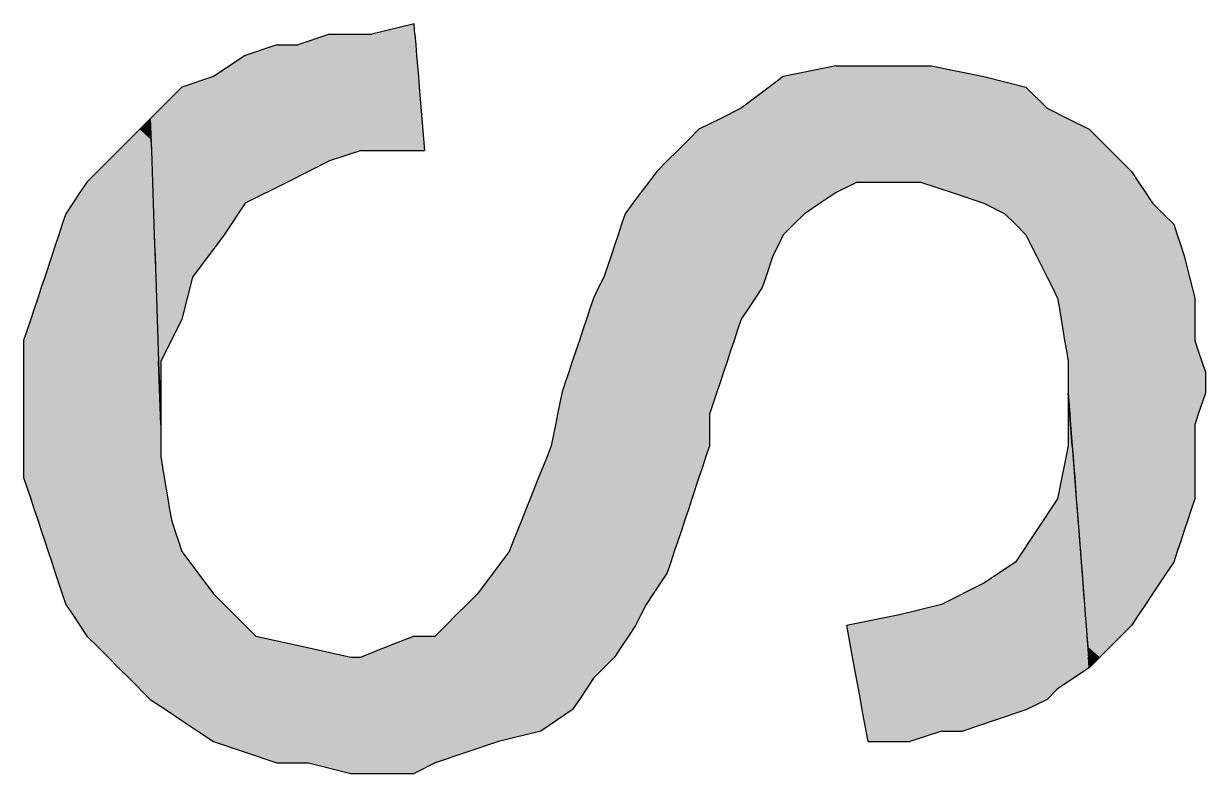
# Model space of a CAD drawing. Extents: x -1063 to 1100, y -467 to 441.
# Drawn here: x -1057.68 to -1039.02, y 428.93 to 440.76 of the extents above; entities that cross this region are included whole.
import ezdxf

# ---------------------------------------------------------------- set-up
doc = ezdxf.new("R2010")
doc.units = 0
doc.layers.add('H', color=7, linetype='CONTINUOUS')

# ---------------------------------------------------------------- blocks, each defined once
blk = doc.blocks.new('*U279')
at = {"layer": 'H', "color": 0, "linetype": 'CONTINUOUS'}
for p, q in [((-1051.517, 440.761), (-1052.184, 440.595)), ((-1051.504, 440.595), (-1051.517, 440.761)), ((-1052.851, 440.595), (-1053.351, 440.428)), ((-1052.851, 440.595), (-1052.184, 440.595)), ((-1051.504, 440.595), (-1051.49, 440.428)), ((-1053.684, 440.428), (-1054.184, 440.261)), ((-1053.684, 440.428), (-1053.351, 440.428)), ((-1051.49, 440.428), (-1051.476, 440.261)), ((-1054.184, 440.261), (-1054.684, 439.928)), ((-1051.476, 440.261), (-1051.448, 439.928)), ((-1054.684, 439.928), (-1055.184, 439.761)), ((-1051.448, 439.928), (-1051.434, 439.761)), ((-1055.184, 439.761), (-1055.684, 439.261)), ((-1051.434, 439.761), (-1051.392, 439.261)), ((-1055.684, 439.261), (-1055.667, 438.761)), ((-1051.392, 439.261), (-1051.351, 438.761)), ((-1055.667, 438.761), (-1055.661, 438.595)), ((-1052.351, 438.761), (-1052.851, 438.595)), ((-1052.351, 438.761), (-1052.017, 438.761)), ((-1052.017, 438.761), (-1051.351, 438.761)), ((-1055.661, 438.595), (-1055.65, 438.261)), ((-1052.851, 438.595), (-1053.517, 438.261)), ((-1055.65, 438.261), (-1055.638, 437.928)), ((-1053.517, 438.261), (-1054.184, 437.928)), ((-1055.638, 437.928), (-1055.621, 437.428)), ((-1054.184, 437.928), (-1054.517, 437.428)), ((-1055.621, 437.428), (-1055.598, 436.761)), ((-1054.517, 437.428), (-1055.017, 436.761)), ((-1055.598, 436.761), (-1055.575, 436.095)), ((-1055.017, 436.761), (-1055.184, 436.095)), ((-1055.575, 436.095), (-1055.552, 435.428)), ((-1055.184, 436.095), (-1055.517, 435.428)), ((-1055.517, 434.428), (-1055.552, 435.428)), ((-1055.517, 435.428), (-1055.517, 434.428))]:
    blk.add_line(p, q, dxfattribs=at)
for points in [[(-1051.517, 440.761), (-1052.184, 440.595), (-1051.504, 440.595)], [(-1052.851, 440.595), (-1053.351, 440.428), (-1051.49, 440.428)], [(-1052.851, 440.595), (-1052.851, 440.595), (-1052.184, 440.595)], [(-1053.684, 440.428), (-1054.184, 440.261), (-1051.476, 440.261)], [(-1053.684, 440.428), (-1053.684, 440.428), (-1053.351, 440.428)], [(-1054.184, 440.261), (-1054.684, 439.928), (-1051.448, 439.928)], [(-1054.684, 439.928), (-1055.184, 439.761), (-1051.434, 439.761)], [(-1055.184, 439.761), (-1055.684, 439.261), (-1051.392, 439.261)], [(-1055.684, 439.261), (-1055.667, 438.761), (-1051.351, 438.761)], [(-1055.667, 438.761), (-1055.661, 438.595), (-1052.851, 438.595)], [(-1052.351, 438.761), (-1052.351, 438.761), (-1052.017, 438.761)], [(-1052.017, 438.761), (-1052.017, 438.761), (-1051.351, 438.761)], [(-1055.661, 438.595), (-1055.65, 438.261), (-1053.517, 438.261)], [(-1055.65, 438.261), (-1055.638, 437.928), (-1054.184, 437.928)], [(-1055.638, 437.928), (-1055.621, 437.428), (-1054.517, 437.428)], [(-1055.621, 437.428), (-1055.598, 436.761), (-1055.017, 436.761)], [(-1055.598, 436.761), (-1055.575, 436.095), (-1055.184, 436.095)], [(-1055.575, 436.095), (-1055.552, 435.428), (-1055.517, 435.428)]]:
    blk.add_solid(points, dxfattribs=at)
at = {"layer": 'H', "color": 0, "linetype": 'CONTINUOUS', "extrusion": (0, 0, -1)}
for points in [[(1052.851, 440.595), (1051.504, 440.595), (1051.49, 440.428)], [(1053.684, 440.428), (1051.49, 440.428), (1051.476, 440.261)], [(1054.184, 440.261), (1051.476, 440.261), (1051.448, 439.928)], [(1054.684, 439.928), (1051.448, 439.928), (1051.434, 439.761)], [(1055.184, 439.761), (1051.434, 439.761), (1051.392, 439.261)], [(1055.684, 439.261), (1051.392, 439.261), (1051.351, 438.761)], [(1055.667, 438.761), (1052.351, 438.761), (1052.851, 438.595)], [(1055.661, 438.595), (1052.851, 438.595), (1053.517, 438.261)], [(1055.65, 438.261), (1053.517, 438.261), (1054.184, 437.928)], [(1055.638, 437.928), (1054.184, 437.928), (1054.517, 437.428)], [(1055.621, 437.428), (1054.517, 437.428), (1055.017, 436.761)], [(1055.598, 436.761), (1055.017, 436.761), (1055.184, 436.095)], [(1055.575, 436.095), (1055.184, 436.095), (1055.517, 435.428)], [(1055.552, 435.428), (1055.517, 435.428), (1055.517, 434.428)]]:
    blk.add_solid(points, dxfattribs=at)
blk = doc.blocks.new('*U280')
at = {"layer": 'H', "color": 0, "linetype": 'CONTINUOUS'}
for p, q in [((-1041.184, 434.928), (-1041.184, 434.095)), ((-1041.12, 434.095), (-1041.184, 434.928)), ((-1041.184, 434.095), (-1041.351, 433.261)), ((-1041.12, 434.095), (-1041.056, 433.261)), ((-1041.351, 433.261), (-1041.684, 432.761)), ((-1041.056, 433.261), (-1041.017, 432.761)), ((-1041.684, 432.761), (-1042.017, 432.261)), ((-1041.017, 432.761), (-1040.979, 432.261)), ((-1042.017, 432.261), (-1042.517, 431.928)), ((-1040.979, 432.261), (-1040.953, 431.928)), ((-1042.517, 431.928), (-1043.184, 431.595)), ((-1040.953, 431.928), (-1040.928, 431.595)), ((-1043.184, 431.595), (-1043.851, 431.428)), ((-1040.928, 431.595), (-1040.915, 431.428)), ((-1043.851, 431.428), (-1044.684, 431.261)), ((-1040.915, 431.428), (-1040.902, 431.261)), ((-1044.684, 431.261), (-1044.563, 430.595)), ((-1040.902, 431.261), (-1040.851, 430.595)), ((-1044.563, 430.595), (-1044.502, 430.261)), ((-1040.851, 430.595), (-1041.351, 430.261)), ((-1044.502, 430.261), (-1044.472, 430.095)), ((-1044.472, 430.095), (-1044.442, 429.928)), ((-1041.517, 430.095), (-1041.851, 429.928)), ((-1041.351, 430.261), (-1041.517, 430.095)), ((-1044.442, 429.928), (-1044.411, 429.761)), ((-1041.851, 429.928), (-1042.351, 429.761)), ((-1044.411, 429.761), (-1044.381, 429.595)), ((-1042.351, 429.761), (-1042.851, 429.595)), ((-1044.381, 429.595), (-1044.351, 429.428)), ((-1043.184, 429.595), (-1043.684, 429.428)), ((-1043.184, 429.595), (-1042.851, 429.595)), ((-1044.351, 429.428), (-1044.017, 429.428)), ((-1044.017, 429.428), (-1043.684, 429.428))]:
    blk.add_line(p, q, dxfattribs=at)
for points in [[(-1041.184, 434.928), (-1041.184, 434.095), (-1041.12, 434.095)], [(-1041.184, 434.095), (-1041.351, 433.261), (-1041.056, 433.261)], [(-1041.351, 433.261), (-1041.684, 432.761), (-1041.017, 432.761)], [(-1041.684, 432.761), (-1042.017, 432.261), (-1040.979, 432.261)], [(-1042.017, 432.261), (-1042.517, 431.928), (-1040.953, 431.928)], [(-1042.517, 431.928), (-1043.184, 431.595), (-1040.928, 431.595)], [(-1043.184, 431.595), (-1043.851, 431.428), (-1040.915, 431.428)], [(-1043.851, 431.428), (-1044.684, 431.261), (-1040.902, 431.261)], [(-1044.684, 431.261), (-1044.563, 430.595), (-1040.851, 430.595)], [(-1044.563, 430.595), (-1044.502, 430.261), (-1041.351, 430.261)], [(-1044.502, 430.261), (-1044.472, 430.095), (-1041.517, 430.095)], [(-1044.472, 430.095), (-1044.442, 429.928), (-1041.851, 429.928)], [(-1044.442, 429.928), (-1044.411, 429.761), (-1042.351, 429.761)], [(-1044.411, 429.761), (-1044.381, 429.595), (-1042.851, 429.595)], [(-1044.381, 429.595), (-1044.351, 429.428), (-1043.684, 429.428)], [(-1043.184, 429.595), (-1043.184, 429.595), (-1042.851, 429.595)], [(-1044.351, 429.428), (-1044.351, 429.428), (-1044.017, 429.428)], [(-1044.017, 429.428), (-1044.017, 429.428), (-1043.684, 429.428)]]:
    blk.add_solid(points, dxfattribs=at)
at = {"layer": 'H', "color": 0, "linetype": 'CONTINUOUS', "extrusion": (0, 0, -1)}
for points in [[(1041.184, 434.095), (1041.12, 434.095), (1041.056, 433.261)], [(1041.351, 433.261), (1041.056, 433.261), (1041.017, 432.761)], [(1041.684, 432.761), (1041.017, 432.761), (1040.979, 432.261)], [(1042.017, 432.261), (1040.979, 432.261), (1040.953, 431.928)], [(1042.517, 431.928), (1040.953, 431.928), (1040.928, 431.595)], [(1043.184, 431.595), (1040.928, 431.595), (1040.915, 431.428)], [(1043.851, 431.428), (1040.915, 431.428), (1040.902, 431.261)], [(1044.684, 431.261), (1040.902, 431.261), (1040.851, 430.595)], [(1044.563, 430.595), (1040.851, 430.595), (1041.351, 430.261)], [(1044.502, 430.261), (1041.351, 430.261), (1041.517, 430.095)], [(1044.472, 430.095), (1041.517, 430.095), (1041.851, 429.928)], [(1044.442, 429.928), (1041.851, 429.928), (1042.351, 429.761)], [(1044.411, 429.761), (1042.351, 429.761), (1042.851, 429.595)], [(1044.381, 429.595), (1043.184, 429.595), (1043.684, 429.428)]]:
    blk.add_solid(points, dxfattribs=at)
blk = doc.blocks.new('*U281')
at = {"layer": 'H', "color": 0, "linetype": 'CONTINUOUS'}
for p, q in [((-1044.851, 440.095), (-1045.684, 439.928)), ((-1044.851, 440.095), (-1044.184, 440.095)), ((-1044.184, 440.095), (-1043.351, 440.095)), ((-1043.351, 440.095), (-1042.517, 439.928)), ((-1045.684, 439.928), (-1045.906, 439.761)), ((-1042.517, 439.928), (-1041.851, 439.761)), ((-1045.906, 439.761), (-1046.351, 439.428)), ((-1041.851, 439.761), (-1041.517, 439.428)), ((-1046.351, 439.428), (-1046.684, 439.261)), ((-1041.517, 439.428), (-1041.184, 439.261)), ((-1055.684, 439.261), (-1055.851, 439.095)), ((-1055.678, 439.095), (-1055.684, 439.261)), ((-1046.684, 439.261), (-1047.017, 439.095)), ((-1041.184, 439.261), (-1040.851, 439.095)), ((-1055.851, 439.095), (-1056.017, 438.928)), ((-1055.678, 439.095), (-1055.673, 438.928)), ((-1047.017, 439.095), (-1047.184, 438.928)), ((-1040.851, 439.095), (-1040.684, 438.928)), ((-1056.017, 438.928), (-1056.184, 438.761)), ((-1055.673, 438.928), (-1055.667, 438.761)), ((-1047.184, 438.928), (-1047.351, 438.761)), ((-1040.684, 438.928), (-1040.517, 438.761)), ((-1056.184, 438.761), (-1056.351, 438.595)), ((-1055.667, 438.761), (-1055.661, 438.595)), ((-1047.351, 438.761), (-1047.517, 438.595)), ((-1040.517, 438.761), (-1040.351, 438.595)), ((-1056.351, 438.595), (-1056.517, 438.428)), ((-1055.661, 438.595), (-1055.655, 438.428)), ((-1047.517, 438.595), (-1047.684, 438.428)), ((-1040.351, 438.595), (-1040.184, 438.428)), ((-1056.517, 438.428), (-1056.684, 438.261)), ((-1055.655, 438.428), (-1055.65, 438.261)), ((-1047.684, 438.428), (-1047.809, 438.261)), ((-1040.184, 438.428), (-1040.073, 438.261)), ((-1056.684, 438.261), (-1056.795, 438.095)), ((-1055.65, 438.261), (-1055.644, 438.095)), ((-1047.809, 438.261), (-1047.934, 438.095)), ((-1044.517, 438.261), (-1044.851, 438.095)), ((-1044.517, 438.261), (-1044.017, 438.261)), ((-1044.017, 438.261), (-1043.517, 438.261)), ((-1043.517, 438.261), (-1043.017, 438.095)), ((-1040.073, 438.261), (-1039.962, 438.095)), ((-1056.906, 437.928), (-1057.017, 437.761)), ((-1056.795, 438.095), (-1056.906, 437.928)), ((-1055.644, 438.095), (-1055.638, 437.928)), ((-1055.638, 437.928), (-1055.632, 437.761)), ((-1048.059, 437.928), (-1048.184, 437.761)), ((-1047.934, 438.095), (-1048.059, 437.928)), ((-1045.101, 437.928), (-1045.351, 437.761)), ((-1044.851, 438.095), (-1045.101, 437.928)), ((-1043.017, 438.095), (-1042.517, 437.928)), ((-1042.517, 437.928), (-1042.184, 437.761)), ((-1039.962, 438.095), (-1039.851, 437.928)), ((-1039.851, 437.928), (-1039.684, 437.761)), ((-1057.017, 437.761), (-1057.073, 437.595)), ((-1055.632, 437.761), (-1055.627, 437.595)), ((-1048.184, 437.761), (-1048.24, 437.595)), ((-1045.351, 437.761), (-1045.517, 437.595)), ((-1042.184, 437.761), (-1042.017, 437.595)), ((-1039.684, 437.761), (-1039.517, 437.595)), ((-1057.073, 437.595), (-1057.129, 437.428)), ((-1055.627, 437.595), (-1055.621, 437.428)), ((-1048.24, 437.595), (-1048.295, 437.428)), ((-1045.517, 437.595), (-1045.684, 437.428)), ((-1042.017, 437.595), (-1041.851, 437.428)), ((-1039.517, 437.595), (-1039.462, 437.428)), ((-1057.129, 437.428), (-1057.184, 437.261)), ((-1055.621, 437.428), (-1055.615, 437.261)), ((-1048.295, 437.428), (-1048.351, 437.261)), ((-1045.684, 437.428), (-1045.767, 437.261)), ((-1041.851, 437.428), (-1041.767, 437.261)), ((-1039.462, 437.428), (-1039.406, 437.261)), ((-1057.184, 437.261), (-1057.24, 437.095)), ((-1055.615, 437.261), (-1055.609, 437.095)), ((-1048.351, 437.261), (-1048.406, 437.095)), ((-1045.767, 437.261), (-1045.851, 437.095)), ((-1041.767, 437.261), (-1041.684, 437.095)), ((-1039.406, 437.261), (-1039.351, 437.095)), ((-1057.24, 437.095), (-1057.351, 436.761)), ((-1055.609, 437.095), (-1055.598, 436.761)), ((-1048.406, 437.095), (-1048.517, 436.761)), ((-1045.851, 437.095), (-1045.962, 436.761)), ((-1041.684, 437.095), (-1041.517, 436.761)), ((-1039.351, 437.095), (-1039.267, 436.761)), ((-1057.351, 436.761), (-1057.406, 436.595)), ((-1055.598, 436.761), (-1055.592, 436.595)), ((-1048.517, 436.761), (-1048.601, 436.595)), ((-1045.962, 436.761), (-1046.017, 436.595)), ((-1041.517, 436.761), (-1041.434, 436.595)), ((-1039.267, 436.761), (-1039.226, 436.595)), ((-1057.462, 436.428), (-1057.517, 436.261)), ((-1057.406, 436.595), (-1057.462, 436.428)), ((-1055.592, 436.595), (-1055.586, 436.428)), ((-1055.586, 436.428), (-1055.581, 436.261)), ((-1048.684, 436.428), (-1048.74, 436.261)), ((-1048.601, 436.595), (-1048.684, 436.428)), ((-1046.129, 436.428), (-1046.24, 436.261)), ((-1046.017, 436.595), (-1046.129, 436.428)), ((-1041.434, 436.595), (-1041.351, 436.428)), ((-1041.351, 436.428), (-1041.323, 436.261)), ((-1039.226, 436.595), (-1039.184, 436.428)), ((-1039.184, 436.428), (-1039.184, 436.261)), ((-1057.517, 436.261), (-1057.573, 436.095)), ((-1055.581, 436.261), (-1055.575, 436.095)), ((-1048.74, 436.261), (-1048.795, 436.095)), ((-1046.24, 436.261), (-1046.351, 436.095)), ((-1041.323, 436.261), (-1041.295, 436.095)), ((-1039.184, 436.261), (-1039.184, 436.095)), ((-1057.573, 436.095), (-1057.629, 435.928)), ((-1055.575, 436.095), (-1055.569, 435.928)), ((-1048.795, 436.095), (-1048.851, 435.928)), ((-1046.351, 436.095), (-1046.406, 435.928)), ((-1041.295, 436.095), (-1041.267, 435.928)), ((-1039.184, 436.095), (-1039.184, 435.928)), ((-1057.629, 435.928), (-1057.684, 435.761)), ((-1055.569, 435.928), (-1055.563, 435.761)), ((-1048.851, 435.928), (-1048.906, 435.761)), ((-1046.406, 435.928), (-1046.462, 435.761)), ((-1041.267, 435.928), (-1041.24, 435.761)), ((-1039.184, 435.928), (-1039.184, 435.761)), ((-1057.684, 435.761), (-1057.684, 435.595)), ((-1055.563, 435.761), (-1055.558, 435.595)), ((-1048.906, 435.761), (-1048.962, 435.595)), ((-1046.462, 435.761), (-1046.517, 435.595)), ((-1041.24, 435.761), (-1041.212, 435.595)), ((-1039.184, 435.761), (-1039.129, 435.595)), ((-1057.684, 435.595), (-1057.684, 435.428)), ((-1055.558, 435.595), (-1055.552, 435.428)), ((-1048.962, 435.595), (-1049.017, 435.428)), ((-1046.517, 435.595), (-1046.573, 435.428)), ((-1041.212, 435.595), (-1041.184, 435.428)), ((-1039.129, 435.595), (-1039.073, 435.428)), ((-1057.684, 435.428), (-1057.684, 435.261)), ((-1055.552, 435.428), (-1055.546, 435.261)), ((-1049.017, 435.428), (-1049.073, 435.261)), ((-1046.573, 435.428), (-1046.629, 435.261)), ((-1041.184, 435.428), (-1041.184, 435.261)), ((-1039.073, 435.428), (-1039.017, 435.261)), ((-1057.684, 435.261), (-1057.684, 435.095)), ((-1055.546, 435.261), (-1055.54, 435.095)), ((-1049.073, 435.261), (-1049.129, 435.095)), ((-1046.629, 435.261), (-1046.684, 435.095)), ((-1041.184, 435.261), (-1041.184, 435.095)), ((-1039.017, 435.261), (-1039.017, 435.095)), ((-1057.684, 435.095), (-1057.684, 434.928)), ((-1055.54, 435.095), (-1055.535, 434.928)), ((-1049.129, 435.095), (-1049.184, 434.928)), ((-1046.684, 435.095), (-1046.74, 434.928)), ((-1041.184, 435.095), (-1041.184, 434.928)), ((-1039.017, 435.095), (-1039.017, 434.928)), ((-1057.684, 434.928), (-1057.684, 434.595)), ((-1055.535, 434.928), (-1055.523, 434.595)), ((-1049.184, 434.928), (-1049.251, 434.595)), ((-1046.74, 434.928), (-1046.851, 434.595)), ((-1041.184, 434.928), (-1041.159, 434.595)), ((-1039.017, 434.928), (-1039.129, 434.595)), ((-1057.684, 434.595), (-1057.684, 434.428)), ((-1055.523, 434.595), (-1055.517, 434.428)), ((-1049.251, 434.595), (-1049.284, 434.428)), ((-1046.851, 434.595), (-1046.851, 434.428)), ((-1041.159, 434.595), (-1041.146, 434.428)), ((-1039.129, 434.595), (-1039.184, 434.428)), ((-1057.684, 434.428), (-1057.684, 434.095)), ((-1055.517, 434.428), (-1055.517, 434.095)), ((-1049.284, 434.428), (-1049.351, 434.095)), ((-1046.851, 434.428), (-1046.851, 434.095)), ((-1041.146, 434.428), (-1041.12, 434.095)), ((-1039.184, 434.428), (-1039.184, 434.095)), ((-1057.684, 434.095), (-1057.684, 433.928)), ((-1055.517, 434.095), (-1055.517, 433.928)), ((-1049.351, 434.095), (-1049.417, 433.928)), ((-1046.851, 434.095), (-1046.906, 433.928)), ((-1041.12, 434.095), (-1041.107, 433.928)), ((-1039.184, 434.095), (-1039.184, 433.928)), ((-1057.684, 433.928), (-1057.684, 433.761)), ((-1055.517, 433.928), (-1055.49, 433.761)), ((-1049.417, 433.928), (-1049.484, 433.761)), ((-1046.906, 433.928), (-1046.962, 433.761)), ((-1041.107, 433.928), (-1041.094, 433.761)), ((-1039.184, 433.928), (-1039.184, 433.761)), ((-1057.684, 433.761), (-1057.684, 433.595)), ((-1055.49, 433.761), (-1055.462, 433.595)), ((-1049.484, 433.761), (-1049.551, 433.595)), ((-1046.962, 433.761), (-1047.017, 433.595)), ((-1041.094, 433.761), (-1041.082, 433.595)), ((-1039.184, 433.761), (-1039.184, 433.595)), ((-1057.684, 433.595), (-1057.573, 433.261)), ((-1055.462, 433.595), (-1055.406, 433.261)), ((-1049.551, 433.595), (-1049.684, 433.261)), ((-1047.017, 433.595), (-1047.129, 433.261)), ((-1041.082, 433.595), (-1041.056, 433.261)), ((-1039.184, 433.595), (-1039.184, 433.261)), ((-1057.573, 433.261), (-1057.517, 433.095)), ((-1055.406, 433.261), (-1055.379, 433.095)), ((-1049.684, 433.261), (-1049.751, 433.095)), ((-1047.129, 433.261), (-1047.184, 433.095)), ((-1041.056, 433.261), (-1041.043, 433.095)), ((-1039.184, 433.261), (-1039.24, 433.095)), ((-1057.517, 433.095), (-1057.462, 432.928)), ((-1055.379, 433.095), (-1055.351, 432.928)), ((-1049.751, 433.095), (-1049.817, 432.928)), ((-1047.184, 433.095), (-1047.24, 432.928)), ((-1041.043, 433.095), (-1041.03, 432.928)), ((-1039.24, 433.095), (-1039.295, 432.928)), ((-1057.462, 432.928), (-1057.406, 432.761)), ((-1055.351, 432.928), (-1055.295, 432.761)), ((-1049.817, 432.928), (-1049.884, 432.761)), ((-1047.24, 432.928), (-1047.295, 432.761)), ((-1041.03, 432.928), (-1041.017, 432.761)), ((-1039.295, 432.928), (-1039.351, 432.761)), ((-1057.406, 432.761), (-1057.351, 432.595)), ((-1055.295, 432.761), (-1055.24, 432.595)), ((-1049.884, 432.761), (-1049.951, 432.595)), ((-1047.295, 432.761), (-1047.351, 432.595)), ((-1041.017, 432.761), (-1041.005, 432.595)), ((-1039.351, 432.761), (-1039.406, 432.595)), ((-1057.351, 432.595), (-1057.295, 432.428)), ((-1055.24, 432.595), (-1055.184, 432.428)), ((-1049.951, 432.595), (-1050.017, 432.428)), ((-1047.351, 432.595), (-1047.406, 432.428)), ((-1041.005, 432.595), (-1040.992, 432.428)), ((-1039.406, 432.595), (-1039.462, 432.428)), ((-1057.295, 432.428), (-1057.24, 432.261)), ((-1055.184, 432.428), (-1055.059, 432.261)), ((-1050.017, 432.428), (-1050.142, 432.261)), ((-1047.406, 432.428), (-1047.462, 432.261)), ((-1040.992, 432.428), (-1040.979, 432.261)), ((-1039.462, 432.428), (-1039.517, 432.261)), ((-1057.24, 432.261), (-1057.184, 432.095)), ((-1055.059, 432.261), (-1054.934, 432.095)), ((-1050.142, 432.261), (-1050.267, 432.095)), ((-1047.462, 432.261), (-1047.517, 432.095)), ((-1040.979, 432.261), (-1040.966, 432.095)), ((-1039.517, 432.261), (-1039.629, 432.095)), ((-1057.184, 432.095), (-1057.073, 431.761)), ((-1054.934, 432.095), (-1054.684, 431.761)), ((-1050.267, 432.095), (-1050.517, 431.761)), ((-1047.517, 432.095), (-1047.74, 431.761)), ((-1040.966, 432.095), (-1040.941, 431.761)), ((-1039.629, 432.095), (-1039.851, 431.761)), ((-1057.073, 431.761), (-1057.017, 431.595)), ((-1054.684, 431.761), (-1054.517, 431.595)), ((-1050.517, 431.761), (-1050.684, 431.595)), ((-1047.74, 431.761), (-1047.851, 431.595)), ((-1040.941, 431.761), (-1040.928, 431.595)), ((-1039.851, 431.761), (-1039.962, 431.595)), ((-1057.017, 431.595), (-1056.906, 431.428)), ((-1054.517, 431.595), (-1054.351, 431.428)), ((-1050.684, 431.595), (-1050.851, 431.428)), ((-1047.851, 431.595), (-1047.934, 431.428)), ((-1040.928, 431.595), (-1040.915, 431.428)), ((-1039.962, 431.595), (-1040.073, 431.428)), ((-1056.906, 431.428), (-1056.795, 431.261)), ((-1054.351, 431.428), (-1054.184, 431.261)), ((-1050.851, 431.428), (-1051.017, 431.261)), ((-1047.934, 431.428), (-1048.017, 431.261)), ((-1040.915, 431.428), (-1040.902, 431.261)), ((-1040.073, 431.428), (-1040.184, 431.261)), ((-1056.795, 431.261), (-1056.684, 431.095)), ((-1054.184, 431.261), (-1054.017, 431.095)), ((-1051.017, 431.261), (-1051.184, 431.095)), ((-1048.017, 431.261), (-1048.129, 431.095)), ((-1040.902, 431.261), (-1040.889, 431.095)), ((-1040.184, 431.261), (-1040.351, 431.095)), ((-1056.684, 431.095), (-1056.517, 430.928)), ((-1054.017, 431.095), (-1053.267, 430.928)), ((-1051.517, 431.095), (-1051.934, 430.928)), ((-1051.517, 431.095), (-1051.184, 431.095)), ((-1048.129, 431.095), (-1048.24, 430.928)), ((-1040.889, 431.095), (-1040.876, 430.928)), ((-1040.351, 431.095), (-1040.517, 430.928)), ((-1056.517, 430.928), (-1056.351, 430.761)), ((-1053.267, 430.928), (-1052.517, 430.761)), ((-1051.934, 430.928), (-1052.351, 430.761)), ((-1048.24, 430.928), (-1048.351, 430.761)), ((-1040.876, 430.928), (-1040.864, 430.761)), ((-1040.517, 430.928), (-1040.684, 430.761)), ((-1056.351, 430.761), (-1056.184, 430.595)), ((-1052.517, 430.761), (-1052.351, 430.761)), ((-1048.351, 430.761), (-1048.517, 430.595)), ((-1040.851, 430.595), (-1040.864, 430.761)), ((-1040.684, 430.761), (-1040.851, 430.595)), ((-1056.184, 430.595), (-1056.017, 430.428)), ((-1048.517, 430.595), (-1048.684, 430.428)), ((-1056.017, 430.428), (-1055.684, 430.095)), ((-1048.684, 430.428), (-1048.906, 430.095)), ((-1055.684, 430.095), (-1055.434, 429.928)), ((-1048.906, 430.095), (-1049.017, 429.928)), ((-1055.434, 429.928), (-1055.184, 429.761)), ((-1049.017, 429.928), (-1049.267, 429.761)), ((-1055.184, 429.761), (-1054.934, 429.595)), ((-1049.267, 429.761), (-1049.517, 429.595)), ((-1054.934, 429.595), (-1054.684, 429.428)), ((-1049.517, 429.595), (-1050.184, 429.428)), ((-1054.684, 429.428), (-1054.184, 429.261)), ((-1050.184, 429.428), (-1050.684, 429.261)), ((-1054.184, 429.261), (-1053.684, 429.095)), ((-1050.684, 429.261), (-1051.184, 429.095)), ((-1053.684, 429.095), (-1053.184, 429.095)), ((-1053.184, 429.095), (-1052.517, 428.928)), ((-1051.184, 429.095), (-1051.517, 428.928)), ((-1052.517, 428.928), (-1052.017, 428.928)), ((-1052.017, 428.928), (-1051.517, 428.928))]:
    blk.add_line(p, q, dxfattribs=at)
for points in [[(-1044.851, 440.095), (-1045.684, 439.928), (-1042.517, 439.928)], [(-1044.851, 440.095), (-1044.851, 440.095), (-1044.184, 440.095)], [(-1044.184, 440.095), (-1044.184, 440.095), (-1043.351, 440.095)], [(-1045.684, 439.928), (-1045.906, 439.761), (-1041.851, 439.761)], [(-1045.906, 439.761), (-1046.351, 439.428), (-1041.517, 439.428)], [(-1046.351, 439.428), (-1046.684, 439.261), (-1041.184, 439.261)], [(-1055.684, 439.261), (-1055.851, 439.095), (-1055.678, 439.095)], [(-1046.684, 439.261), (-1047.017, 439.095), (-1040.851, 439.095)], [(-1055.851, 439.095), (-1056.017, 438.928), (-1055.673, 438.928)], [(-1047.017, 439.095), (-1047.184, 438.928), (-1040.684, 438.928)], [(-1056.017, 438.928), (-1056.184, 438.761), (-1055.667, 438.761)], [(-1047.184, 438.928), (-1047.351, 438.761), (-1040.517, 438.761)], [(-1056.184, 438.761), (-1056.351, 438.595), (-1055.661, 438.595)], [(-1047.351, 438.761), (-1047.517, 438.595), (-1040.351, 438.595)], [(-1056.351, 438.595), (-1056.517, 438.428), (-1055.655, 438.428)], [(-1047.517, 438.595), (-1047.684, 438.428), (-1040.184, 438.428)], [(-1056.517, 438.428), (-1056.684, 438.261), (-1055.65, 438.261)], [(-1047.684, 438.428), (-1047.809, 438.261), (-1040.073, 438.261)], [(-1056.684, 438.261), (-1056.795, 438.095), (-1055.644, 438.095)], [(-1047.809, 438.261), (-1047.934, 438.095), (-1044.851, 438.095)], [(-1044.517, 438.261), (-1044.517, 438.261), (-1044.017, 438.261)], [(-1044.017, 438.261), (-1044.017, 438.261), (-1043.517, 438.261)], [(-1043.517, 438.261), (-1043.017, 438.095), (-1039.962, 438.095)], [(-1056.906, 437.928), (-1057.017, 437.761), (-1055.632, 437.761)], [(-1056.795, 438.095), (-1056.906, 437.928), (-1055.638, 437.928)], [(-1048.059, 437.928), (-1048.184, 437.761), (-1045.351, 437.761)], [(-1047.934, 438.095), (-1048.059, 437.928), (-1045.101, 437.928)], [(-1043.017, 438.095), (-1042.517, 437.928), (-1039.851, 437.928)], [(-1042.517, 437.928), (-1042.184, 437.761), (-1039.684, 437.761)], [(-1057.017, 437.761), (-1057.073, 437.595), (-1055.627, 437.595)], [(-1048.184, 437.761), (-1048.24, 437.595), (-1045.517, 437.595)], [(-1042.184, 437.761), (-1042.017, 437.595), (-1039.517, 437.595)], [(-1057.073, 437.595), (-1057.129, 437.428), (-1055.621, 437.428)], [(-1048.24, 437.595), (-1048.295, 437.428), (-1045.684, 437.428)], [(-1042.017, 437.595), (-1041.851, 437.428), (-1039.462, 437.428)], [(-1057.129, 437.428), (-1057.184, 437.261), (-1055.615, 437.261)], [(-1048.295, 437.428), (-1048.351, 437.261), (-1045.767, 437.261)], [(-1041.851, 437.428), (-1041.767, 437.261), (-1039.406, 437.261)], [(-1057.184, 437.261), (-1057.24, 437.095), (-1055.609, 437.095)], [(-1048.351, 437.261), (-1048.406, 437.095), (-1045.851, 437.095)], [(-1041.767, 437.261), (-1041.684, 437.095), (-1039.351, 437.095)], [(-1057.24, 437.095), (-1057.351, 436.761), (-1055.598, 436.761)], [(-1048.406, 437.095), (-1048.517, 436.761), (-1045.962, 436.761)], [(-1041.684, 437.095), (-1041.517, 436.761), (-1039.267, 436.761)], [(-1057.351, 436.761), (-1057.406, 436.595), (-1055.592, 436.595)], [(-1048.517, 436.761), (-1048.601, 436.595), (-1046.017, 436.595)], [(-1041.517, 436.761), (-1041.434, 436.595), (-1039.226, 436.595)], [(-1057.462, 436.428), (-1057.517, 436.261), (-1055.581, 436.261)], [(-1057.406, 436.595), (-1057.462, 436.428), (-1055.586, 436.428)], [(-1048.684, 436.428), (-1048.74, 436.261), (-1046.24, 436.261)], [(-1048.601, 436.595), (-1048.684, 436.428), (-1046.129, 436.428)], [(-1041.434, 436.595), (-1041.351, 436.428), (-1039.184, 436.428)], [(-1041.351, 436.428), (-1041.323, 436.261), (-1039.184, 436.261)], [(-1057.517, 436.261), (-1057.573, 436.095), (-1055.575, 436.095)], [(-1048.74, 436.261), (-1048.795, 436.095), (-1046.351, 436.095)], [(-1041.323, 436.261), (-1041.295, 436.095), (-1039.184, 436.095)], [(-1057.573, 436.095), (-1057.629, 435.928), (-1055.569, 435.928)], [(-1048.795, 436.095), (-1048.851, 435.928), (-1046.406, 435.928)], [(-1041.295, 436.095), (-1041.267, 435.928), (-1039.184, 435.928)], [(-1057.629, 435.928), (-1057.684, 435.761), (-1055.563, 435.761)], [(-1048.851, 435.928), (-1048.906, 435.761), (-1046.462, 435.761)], [(-1041.267, 435.928), (-1041.24, 435.761), (-1039.184, 435.761)], [(-1057.684, 435.761), (-1057.684, 435.595), (-1055.558, 435.595)], [(-1048.906, 435.761), (-1048.962, 435.595), (-1046.517, 435.595)], [(-1041.24, 435.761), (-1041.212, 435.595), (-1039.129, 435.595)], [(-1057.684, 435.595), (-1057.684, 435.428), (-1055.552, 435.428)], [(-1048.962, 435.595), (-1049.017, 435.428), (-1046.573, 435.428)], [(-1041.212, 435.595), (-1041.184, 435.428), (-1039.073, 435.428)], [(-1057.684, 435.428), (-1057.684, 435.261), (-1055.546, 435.261)], [(-1049.017, 435.428), (-1049.073, 435.261), (-1046.629, 435.261)], [(-1041.184, 435.428), (-1041.184, 435.261), (-1039.017, 435.261)], [(-1057.684, 435.261), (-1057.684, 435.095), (-1055.54, 435.095)], [(-1049.073, 435.261), (-1049.129, 435.095), (-1046.684, 435.095)], [(-1041.184, 435.261), (-1041.184, 435.095), (-1039.017, 435.095)], [(-1057.684, 435.095), (-1057.684, 434.928), (-1055.535, 434.928)], [(-1049.129, 435.095), (-1049.184, 434.928), (-1046.74, 434.928)], [(-1041.184, 435.095), (-1041.184, 434.928), (-1039.017, 434.928)], [(-1057.684, 434.928), (-1057.684, 434.595), (-1055.523, 434.595)], [(-1049.184, 434.928), (-1049.251, 434.595), (-1046.851, 434.595)], [(-1041.184, 434.928), (-1041.159, 434.595), (-1039.129, 434.595)], [(-1057.684, 434.595), (-1057.684, 434.428), (-1055.517, 434.428)], [(-1049.251, 434.595), (-1049.284, 434.428), (-1046.851, 434.428)], [(-1041.159, 434.595), (-1041.146, 434.428), (-1039.184, 434.428)], [(-1057.684, 434.428), (-1057.684, 434.095), (-1055.517, 434.095)], [(-1049.284, 434.428), (-1049.351, 434.095), (-1046.851, 434.095)], [(-1041.146, 434.428), (-1041.12, 434.095), (-1039.184, 434.095)], [(-1057.684, 434.095), (-1057.684, 433.928), (-1055.517, 433.928)], [(-1049.351, 434.095), (-1049.417, 433.928), (-1046.906, 433.928)], [(-1041.12, 434.095), (-1041.107, 433.928), (-1039.184, 433.928)], [(-1057.684, 433.928), (-1057.684, 433.761), (-1055.49, 433.761)], [(-1049.417, 433.928), (-1049.484, 433.761), (-1046.962, 433.761)], [(-1041.107, 433.928), (-1041.094, 433.761), (-1039.184, 433.761)], [(-1057.684, 433.761), (-1057.684, 433.595), (-1055.462, 433.595)], [(-1049.484, 433.761), (-1049.551, 433.595), (-1047.017, 433.595)], [(-1041.094, 433.761), (-1041.082, 433.595), (-1039.184, 433.595)], [(-1057.684, 433.595), (-1057.573, 433.261), (-1055.406, 433.261)], [(-1049.551, 433.595), (-1049.684, 433.261), (-1047.129, 433.261)], [(-1041.082, 433.595), (-1041.056, 433.261), (-1039.184, 433.261)], [(-1057.573, 433.261), (-1057.517, 433.095), (-1055.379, 433.095)], [(-1049.684, 433.261), (-1049.751, 433.095), (-1047.184, 433.095)], [(-1041.056, 433.261), (-1041.043, 433.095), (-1039.24, 433.095)], [(-1057.517, 433.095), (-1057.462, 432.928), (-1055.351, 432.928)], [(-1049.751, 433.095), (-1049.817, 432.928), (-1047.24, 432.928)], [(-1041.043, 433.095), (-1041.03, 432.928), (-1039.295, 432.928)], [(-1057.462, 432.928), (-1057.406, 432.761), (-1055.295, 432.761)], [(-1049.817, 432.928), (-1049.884, 432.761), (-1047.295, 432.761)], [(-1041.03, 432.928), (-1041.017, 432.761), (-1039.351, 432.761)], [(-1057.406, 432.761), (-1057.351, 432.595), (-1055.24, 432.595)], [(-1049.884, 432.761), (-1049.951, 432.595), (-1047.351, 432.595)], [(-1041.017, 432.761), (-1041.005, 432.595), (-1039.406, 432.595)], [(-1057.351, 432.595), (-1057.295, 432.428), (-1055.184, 432.428)], [(-1049.951, 432.595), (-1050.017, 432.428), (-1047.406, 432.428)], [(-1041.005, 432.595), (-1040.992, 432.428), (-1039.462, 432.428)], [(-1057.295, 432.428), (-1057.24, 432.261), (-1055.059, 432.261)], [(-1050.017, 432.428), (-1050.142, 432.261), (-1047.462, 432.261)], [(-1040.992, 432.428), (-1040.979, 432.261), (-1039.517, 432.261)], [(-1057.24, 432.261), (-1057.184, 432.095), (-1054.934, 432.095)], [(-1050.142, 432.261), (-1050.267, 432.095), (-1047.517, 432.095)], [(-1040.979, 432.261), (-1040.966, 432.095), (-1039.629, 432.095)], [(-1057.184, 432.095), (-1057.073, 431.761), (-1054.684, 431.761)], [(-1050.267, 432.095), (-1050.517, 431.761), (-1047.74, 431.761)], [(-1040.966, 432.095), (-1040.941, 431.761), (-1039.851, 431.761)], [(-1057.073, 431.761), (-1057.017, 431.595), (-1054.517, 431.595)], [(-1050.517, 431.761), (-1050.684, 431.595), (-1047.851, 431.595)], [(-1040.941, 431.761), (-1040.928, 431.595), (-1039.962, 431.595)], [(-1057.017, 431.595), (-1056.906, 431.428), (-1054.351, 431.428)], [(-1050.684, 431.595), (-1050.851, 431.428), (-1047.934, 431.428)], [(-1040.928, 431.595), (-1040.915, 431.428), (-1040.073, 431.428)], [(-1056.906, 431.428), (-1056.795, 431.261), (-1054.184, 431.261)], [(-1050.851, 431.428), (-1051.017, 431.261), (-1048.017, 431.261)], [(-1040.915, 431.428), (-1040.902, 431.261), (-1040.184, 431.261)], [(-1056.795, 431.261), (-1056.684, 431.095), (-1054.017, 431.095)], [(-1051.017, 431.261), (-1051.184, 431.095), (-1048.129, 431.095)], [(-1040.902, 431.261), (-1040.889, 431.095), (-1040.351, 431.095)], [(-1056.684, 431.095), (-1056.517, 430.928), (-1053.267, 430.928)], [(-1051.517, 431.095), (-1051.934, 430.928), (-1048.24, 430.928)], [(-1051.517, 431.095), (-1051.517, 431.095), (-1051.184, 431.095)], [(-1040.889, 431.095), (-1040.876, 430.928), (-1040.517, 430.928)], [(-1056.517, 430.928), (-1056.351, 430.761), (-1052.517, 430.761)], [(-1051.934, 430.928), (-1052.351, 430.761), (-1048.351, 430.761)], [(-1040.876, 430.928), (-1040.864, 430.761), (-1040.684, 430.761)], [(-1056.351, 430.761), (-1056.184, 430.595), (-1048.517, 430.595)], [(-1052.517, 430.761), (-1052.517, 430.761), (-1052.351, 430.761)], [(-1056.184, 430.595), (-1056.017, 430.428), (-1048.684, 430.428)], [(-1056.017, 430.428), (-1055.684, 430.095), (-1048.906, 430.095)], [(-1055.684, 430.095), (-1055.434, 429.928), (-1049.017, 429.928)], [(-1055.434, 429.928), (-1055.184, 429.761), (-1049.267, 429.761)], [(-1055.184, 429.761), (-1054.934, 429.595), (-1049.517, 429.595)], [(-1054.934, 429.595), (-1054.684, 429.428), (-1050.184, 429.428)], [(-1054.684, 429.428), (-1054.184, 429.261), (-1050.684, 429.261)], [(-1054.184, 429.261), (-1053.684, 429.095), (-1051.184, 429.095)], [(-1053.684, 429.095), (-1053.684, 429.095), (-1053.184, 429.095)], [(-1053.184, 429.095), (-1052.517, 428.928), (-1051.517, 428.928)], [(-1052.517, 428.928), (-1052.517, 428.928), (-1052.017, 428.928)], [(-1052.017, 428.928), (-1052.017, 428.928), (-1051.517, 428.928)]]:
    blk.add_solid(points, dxfattribs=at)
at = {"layer": 'H', "color": 0, "linetype": 'CONTINUOUS', "extrusion": (0, 0, -1)}
for points in [[(1044.851, 440.095), (1043.351, 440.095), (1042.517, 439.928)], [(1045.684, 439.928), (1042.517, 439.928), (1041.851, 439.761)], [(1045.906, 439.761), (1041.851, 439.761), (1041.517, 439.428)], [(1046.351, 439.428), (1041.517, 439.428), (1041.184, 439.261)], [(1046.684, 439.261), (1041.184, 439.261), (1040.851, 439.095)], [(1055.851, 439.095), (1055.678, 439.095), (1055.673, 438.928)], [(1047.017, 439.095), (1040.851, 439.095), (1040.684, 438.928)], [(1056.017, 438.928), (1055.673, 438.928), (1055.667, 438.761)], [(1047.184, 438.928), (1040.684, 438.928), (1040.517, 438.761)], [(1056.184, 438.761), (1055.667, 438.761), (1055.661, 438.595)], [(1047.351, 438.761), (1040.517, 438.761), (1040.351, 438.595)], [(1056.351, 438.595), (1055.661, 438.595), (1055.655, 438.428)], [(1047.517, 438.595), (1040.351, 438.595), (1040.184, 438.428)], [(1056.517, 438.428), (1055.655, 438.428), (1055.65, 438.261)], [(1047.684, 438.428), (1040.184, 438.428), (1040.073, 438.261)], [(1056.684, 438.261), (1055.65, 438.261), (1055.644, 438.095)], [(1047.809, 438.261), (1044.517, 438.261), (1044.851, 438.095)], [(1043.517, 438.261), (1040.073, 438.261), (1039.962, 438.095)], [(1056.906, 437.928), (1055.638, 437.928), (1055.632, 437.761)], [(1056.795, 438.095), (1055.644, 438.095), (1055.638, 437.928)], [(1048.059, 437.928), (1045.101, 437.928), (1045.351, 437.761)], [(1047.934, 438.095), (1044.851, 438.095), (1045.101, 437.928)], [(1043.017, 438.095), (1039.962, 438.095), (1039.851, 437.928)], [(1042.517, 437.928), (1039.851, 437.928), (1039.684, 437.761)], [(1057.017, 437.761), (1055.632, 437.761), (1055.627, 437.595)], [(1048.184, 437.761), (1045.351, 437.761), (1045.517, 437.595)], [(1042.184, 437.761), (1039.684, 437.761), (1039.517, 437.595)], [(1057.073, 437.595), (1055.627, 437.595), (1055.621, 437.428)], [(1048.24, 437.595), (1045.517, 437.595), (1045.684, 437.428)], [(1042.017, 437.595), (1039.517, 437.595), (1039.462, 437.428)], [(1057.129, 437.428), (1055.621, 437.428), (1055.615, 437.261)], [(1048.295, 437.428), (1045.684, 437.428), (1045.767, 437.261)], [(1041.851, 437.428), (1039.462, 437.428), (1039.406, 437.261)], [(1057.184, 437.261), (1055.615, 437.261), (1055.609, 437.095)], [(1048.351, 437.261), (1045.767, 437.261), (1045.851, 437.095)], [(1041.767, 437.261), (1039.406, 437.261), (1039.351, 437.095)], [(1057.24, 437.095), (1055.609, 437.095), (1055.598, 436.761)], [(1048.406, 437.095), (1045.851, 437.095), (1045.962, 436.761)], [(1041.684, 437.095), (1039.351, 437.095), (1039.267, 436.761)], [(1057.351, 436.761), (1055.598, 436.761), (1055.592, 436.595)], [(1048.517, 436.761), (1045.962, 436.761), (1046.017, 436.595)], [(1041.517, 436.761), (1039.267, 436.761), (1039.226, 436.595)], [(1057.462, 436.428), (1055.586, 436.428), (1055.581, 436.261)], [(1057.406, 436.595), (1055.592, 436.595), (1055.586, 436.428)], [(1048.684, 436.428), (1046.129, 436.428), (1046.24, 436.261)], [(1048.601, 436.595), (1046.017, 436.595), (1046.129, 436.428)], [(1041.434, 436.595), (1039.226, 436.595), (1039.184, 436.428)], [(1041.351, 436.428), (1039.184, 436.428), (1039.184, 436.261)], [(1057.517, 436.261), (1055.581, 436.261), (1055.575, 436.095)], [(1048.74, 436.261), (1046.24, 436.261), (1046.351, 436.095)], [(1041.323, 436.261), (1039.184, 436.261), (1039.184, 436.095)], [(1057.573, 436.095), (1055.575, 436.095), (1055.569, 435.928)], [(1048.795, 436.095), (1046.351, 436.095), (1046.406, 435.928)], [(1041.295, 436.095), (1039.184, 436.095), (1039.184, 435.928)], [(1057.629, 435.928), (1055.569, 435.928), (1055.563, 435.761)], [(1048.851, 435.928), (1046.406, 435.928), (1046.462, 435.761)], [(1041.267, 435.928), (1039.184, 435.928), (1039.184, 435.761)], [(1057.684, 435.761), (1055.563, 435.761), (1055.558, 435.595)], [(1048.906, 435.761), (1046.462, 435.761), (1046.517, 435.595)], [(1041.24, 435.761), (1039.184, 435.761), (1039.129, 435.595)], [(1057.684, 435.595), (1055.558, 435.595), (1055.552, 435.428)], [(1048.962, 435.595), (1046.517, 435.595), (1046.573, 435.428)], [(1041.212, 435.595), (1039.129, 435.595), (1039.073, 435.428)], [(1057.684, 435.428), (1055.552, 435.428), (1055.546, 435.261)], [(1049.017, 435.428), (1046.573, 435.428), (1046.629, 435.261)], [(1041.184, 435.428), (1039.073, 435.428), (1039.017, 435.261)], [(1057.684, 435.261), (1055.546, 435.261), (1055.54, 435.095)], [(1049.073, 435.261), (1046.629, 435.261), (1046.684, 435.095)], [(1041.184, 435.261), (1039.017, 435.261), (1039.017, 435.095)], [(1057.684, 435.095), (1055.54, 435.095), (1055.535, 434.928)], [(1049.129, 435.095), (1046.684, 435.095), (1046.74, 434.928)], [(1041.184, 435.095), (1039.017, 435.095), (1039.017, 434.928)], [(1057.684, 434.928), (1055.535, 434.928), (1055.523, 434.595)], [(1049.184, 434.928), (1046.74, 434.928), (1046.851, 434.595)], [(1041.184, 434.928), (1039.017, 434.928), (1039.129, 434.595)], [(1057.684, 434.595), (1055.523, 434.595), (1055.517, 434.428)], [(1049.251, 434.595), (1046.851, 434.595), (1046.851, 434.428)], [(1041.159, 434.595), (1039.129, 434.595), (1039.184, 434.428)], [(1057.684, 434.428), (1055.517, 434.428), (1055.517, 434.095)], [(1049.284, 434.428), (1046.851, 434.428), (1046.851, 434.095)], [(1041.146, 434.428), (1039.184, 434.428), (1039.184, 434.095)], [(1057.684, 434.095), (1055.517, 434.095), (1055.517, 433.928)], [(1049.351, 434.095), (1046.851, 434.095), (1046.906, 433.928)], [(1041.12, 434.095), (1039.184, 434.095), (1039.184, 433.928)], [(1057.684, 433.928), (1055.517, 433.928), (1055.49, 433.761)], [(1049.417, 433.928), (1046.906, 433.928), (1046.962, 433.761)], [(1041.107, 433.928), (1039.184, 433.928), (1039.184, 433.761)], [(1057.684, 433.761), (1055.49, 433.761), (1055.462, 433.595)], [(1049.484, 433.761), (1046.962, 433.761), (1047.017, 433.595)], [(1041.094, 433.761), (1039.184, 433.761), (1039.184, 433.595)], [(1057.684, 433.595), (1055.462, 433.595), (1055.406, 433.261)], [(1049.551, 433.595), (1047.017, 433.595), (1047.129, 433.261)], [(1041.082, 433.595), (1039.184, 433.595), (1039.184, 433.261)], [(1057.573, 433.261), (1055.406, 433.261), (1055.379, 433.095)], [(1049.684, 433.261), (1047.129, 433.261), (1047.184, 433.095)], [(1041.056, 433.261), (1039.184, 433.261), (1039.24, 433.095)], [(1057.517, 433.095), (1055.379, 433.095), (1055.351, 432.928)], [(1049.751, 433.095), (1047.184, 433.095), (1047.24, 432.928)], [(1041.043, 433.095), (1039.24, 433.095), (1039.295, 432.928)], [(1057.462, 432.928), (1055.351, 432.928), (1055.295, 432.761)], [(1049.817, 432.928), (1047.24, 432.928), (1047.295, 432.761)], [(1041.03, 432.928), (1039.295, 432.928), (1039.351, 432.761)], [(1057.406, 432.761), (1055.295, 432.761), (1055.24, 432.595)], [(1049.884, 432.761), (1047.295, 432.761), (1047.351, 432.595)], [(1041.017, 432.761), (1039.351, 432.761), (1039.406, 432.595)], [(1057.351, 432.595), (1055.24, 432.595), (1055.184, 432.428)], [(1049.951, 432.595), (1047.351, 432.595), (1047.406, 432.428)], [(1041.005, 432.595), (1039.406, 432.595), (1039.462, 432.428)], [(1057.295, 432.428), (1055.184, 432.428), (1055.059, 432.261)], [(1050.017, 432.428), (1047.406, 432.428), (1047.462, 432.261)], [(1040.992, 432.428), (1039.462, 432.428), (1039.517, 432.261)], [(1057.24, 432.261), (1055.059, 432.261), (1054.934, 432.095)], [(1050.142, 432.261), (1047.462, 432.261), (1047.517, 432.095)], [(1040.979, 432.261), (1039.517, 432.261), (1039.629, 432.095)], [(1057.184, 432.095), (1054.934, 432.095), (1054.684, 431.761)], [(1050.267, 432.095), (1047.517, 432.095), (1047.74, 431.761)], [(1040.966, 432.095), (1039.629, 432.095), (1039.851, 431.761)], [(1057.073, 431.761), (1054.684, 431.761), (1054.517, 431.595)], [(1050.517, 431.761), (1047.74, 431.761), (1047.851, 431.595)], [(1040.941, 431.761), (1039.851, 431.761), (1039.962, 431.595)], [(1057.017, 431.595), (1054.517, 431.595), (1054.351, 431.428)], [(1050.684, 431.595), (1047.851, 431.595), (1047.934, 431.428)], [(1040.928, 431.595), (1039.962, 431.595), (1040.073, 431.428)], [(1056.906, 431.428), (1054.351, 431.428), (1054.184, 431.261)], [(1050.851, 431.428), (1047.934, 431.428), (1048.017, 431.261)], [(1040.915, 431.428), (1040.073, 431.428), (1040.184, 431.261)], [(1056.795, 431.261), (1054.184, 431.261), (1054.017, 431.095)], [(1051.017, 431.261), (1048.017, 431.261), (1048.129, 431.095)], [(1040.902, 431.261), (1040.184, 431.261), (1040.351, 431.095)], [(1056.684, 431.095), (1054.017, 431.095), (1053.267, 430.928)], [(1051.517, 431.095), (1048.129, 431.095), (1048.24, 430.928)], [(1040.889, 431.095), (1040.351, 431.095), (1040.517, 430.928)], [(1056.517, 430.928), (1053.267, 430.928), (1052.517, 430.761)], [(1051.934, 430.928), (1048.24, 430.928), (1048.351, 430.761)], [(1040.876, 430.928), (1040.517, 430.928), (1040.684, 430.761)], [(1056.351, 430.761), (1048.351, 430.761), (1048.517, 430.595)], [(1040.864, 430.761), (1040.684, 430.761), (1040.851, 430.595)], [(1056.184, 430.595), (1048.517, 430.595), (1048.684, 430.428)], [(1056.017, 430.428), (1048.684, 430.428), (1048.906, 430.095)], [(1055.684, 430.095), (1048.906, 430.095), (1049.017, 429.928)], [(1055.434, 429.928), (1049.017, 429.928), (1049.267, 429.761)], [(1055.184, 429.761), (1049.267, 429.761), (1049.517, 429.595)], [(1054.934, 429.595), (1049.517, 429.595), (1050.184, 429.428)], [(1054.684, 429.428), (1050.184, 429.428), (1050.684, 429.261)], [(1054.184, 429.261), (1050.684, 429.261), (1051.184, 429.095)], [(1053.184, 429.095), (1051.184, 429.095), (1051.517, 428.928)]]:
    blk.add_solid(points, dxfattribs=at)

msp = doc.modelspace()

# ---------------------------------------------------------------- block references
at = {"layer": 'H', "color": 0, "linetype": 'CONTINUOUS'}
for name in ['*U279', '*U281', '*U280']:
    msp.add_blockref(name, (0, 0), dxfattribs=at)

doc.saveas('drawing.dxf')
